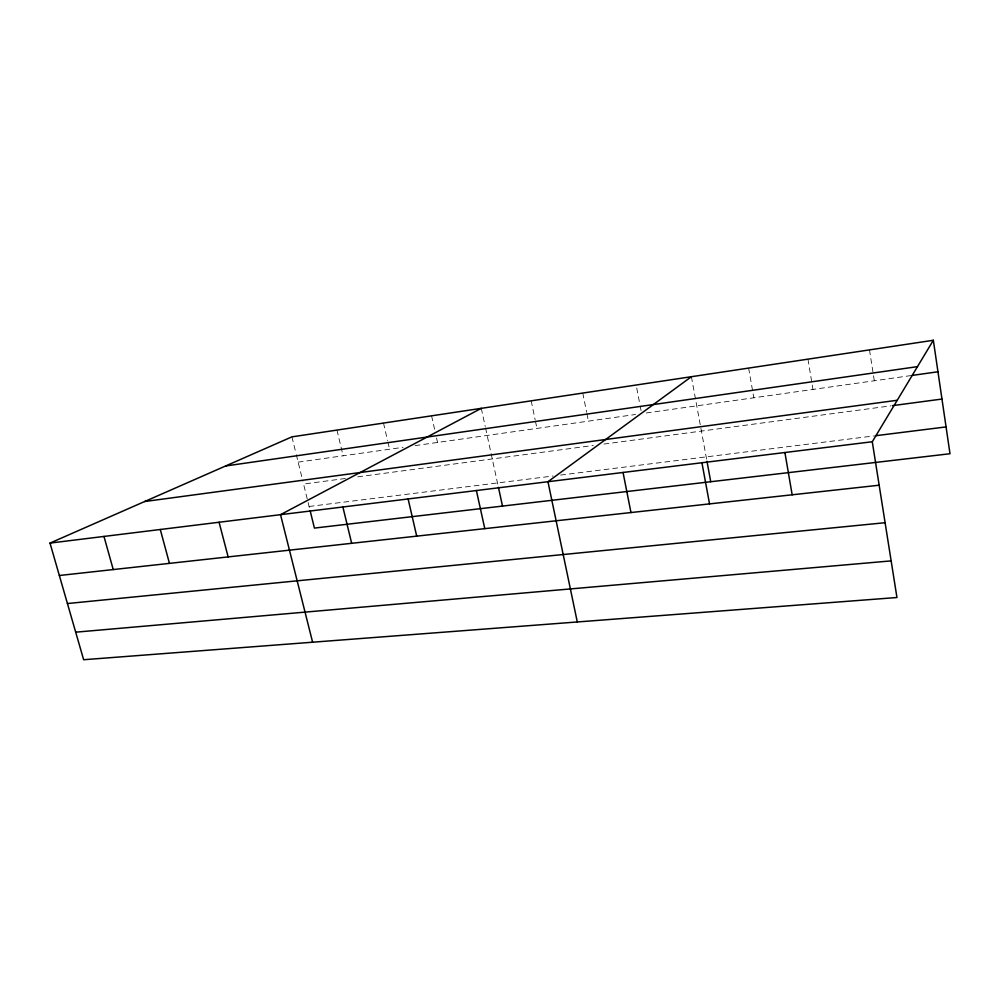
<?xml version="1.0" encoding="UTF-8"?>
<svg xmlns="http://www.w3.org/2000/svg" width="1000" height="1000" viewBox="0 0 1000 1000"><rect width="100%" height="100%" fill="white"/><g stroke="black" fill="none" stroke-linecap="round" stroke-linejoin="round"><path stroke-width="0.75" stroke-dasharray="5 3.75" d="M298.15 462.137L403.075 447.325M415.062 445.625L635.575 414.487M646.25 412.975L910.688 375.625M345.375 478.488L303.562 484.05L309.8 509.363M357.738 476.838L593.312 445.475M603.938 444.062L890.888 405.85M309.088 506.475L553.088 476M560.625 475.062L873.637 435.962M291.913 436.863L295.95 453.225M296.312 454.7L302.838 481.125M336.962 430.087L343.125 455.788M383.5 423.075L387.55 440.513M387.887 441.962L389.575 449.225M431.575 415.838L434.9 430.625M436.562 438.013L437.562 442.45M481.287 408.35L485.213 426.413M485.538 427.912L498.1 485.838M531.188 400.838L535.125 419.7M535.438 421.15L536.95 428.413M582.762 393.062L586.638 412.275M586.925 413.75L588.413 421.138M636.725 388.038L639.913 404.6M640.2 406.1L641.075 410.613M691.4 376.712L706.7 459.8M748.625 368.088L753.838 397.788M807.95 359.15L812.975 389.425M869.488 349.888L874.312 380.763"/><path stroke-width="1.5" d="M872.275 441.75L933.337 340.275L291.913 436.863L50 543.088L83.637 659.725L896.95 597.513L872.275 441.75L50 543.088M691.4 376.712L547.962 481.725L577.288 621.962M481.287 408.35L280.525 514.675L312.613 642.212M225.637 465.975L917.475 366.637M912.2 375.412L937.962 371.775M144.662 501.525L897.237 400.275M892.438 405.65L941.975 399.05M875.163 435.775L946.062 426.912M59.35 575.5L879.163 485.213M67.438 603.538L885.1 522.712M75.688 632.175L891.15 560.887M103.975 536.438L113.238 569.562M160.287 529.5L169.45 563.375M219.075 522.25L228.137 556.912M310.163 510.8L314.425 528.088L950 453.738L933.337 340.275M342.887 507L351.662 543.312M408.113 498.963L416.712 536.15M476.388 490.538L484.787 528.65M498.425 487.287L502.5 506.087M623.05 472.475L630.962 512.55M706.963 461.262L710.738 481.725M701.925 462.75L709.538 503.9M784.9 452.525L792.163 494.8"/></g></svg>
